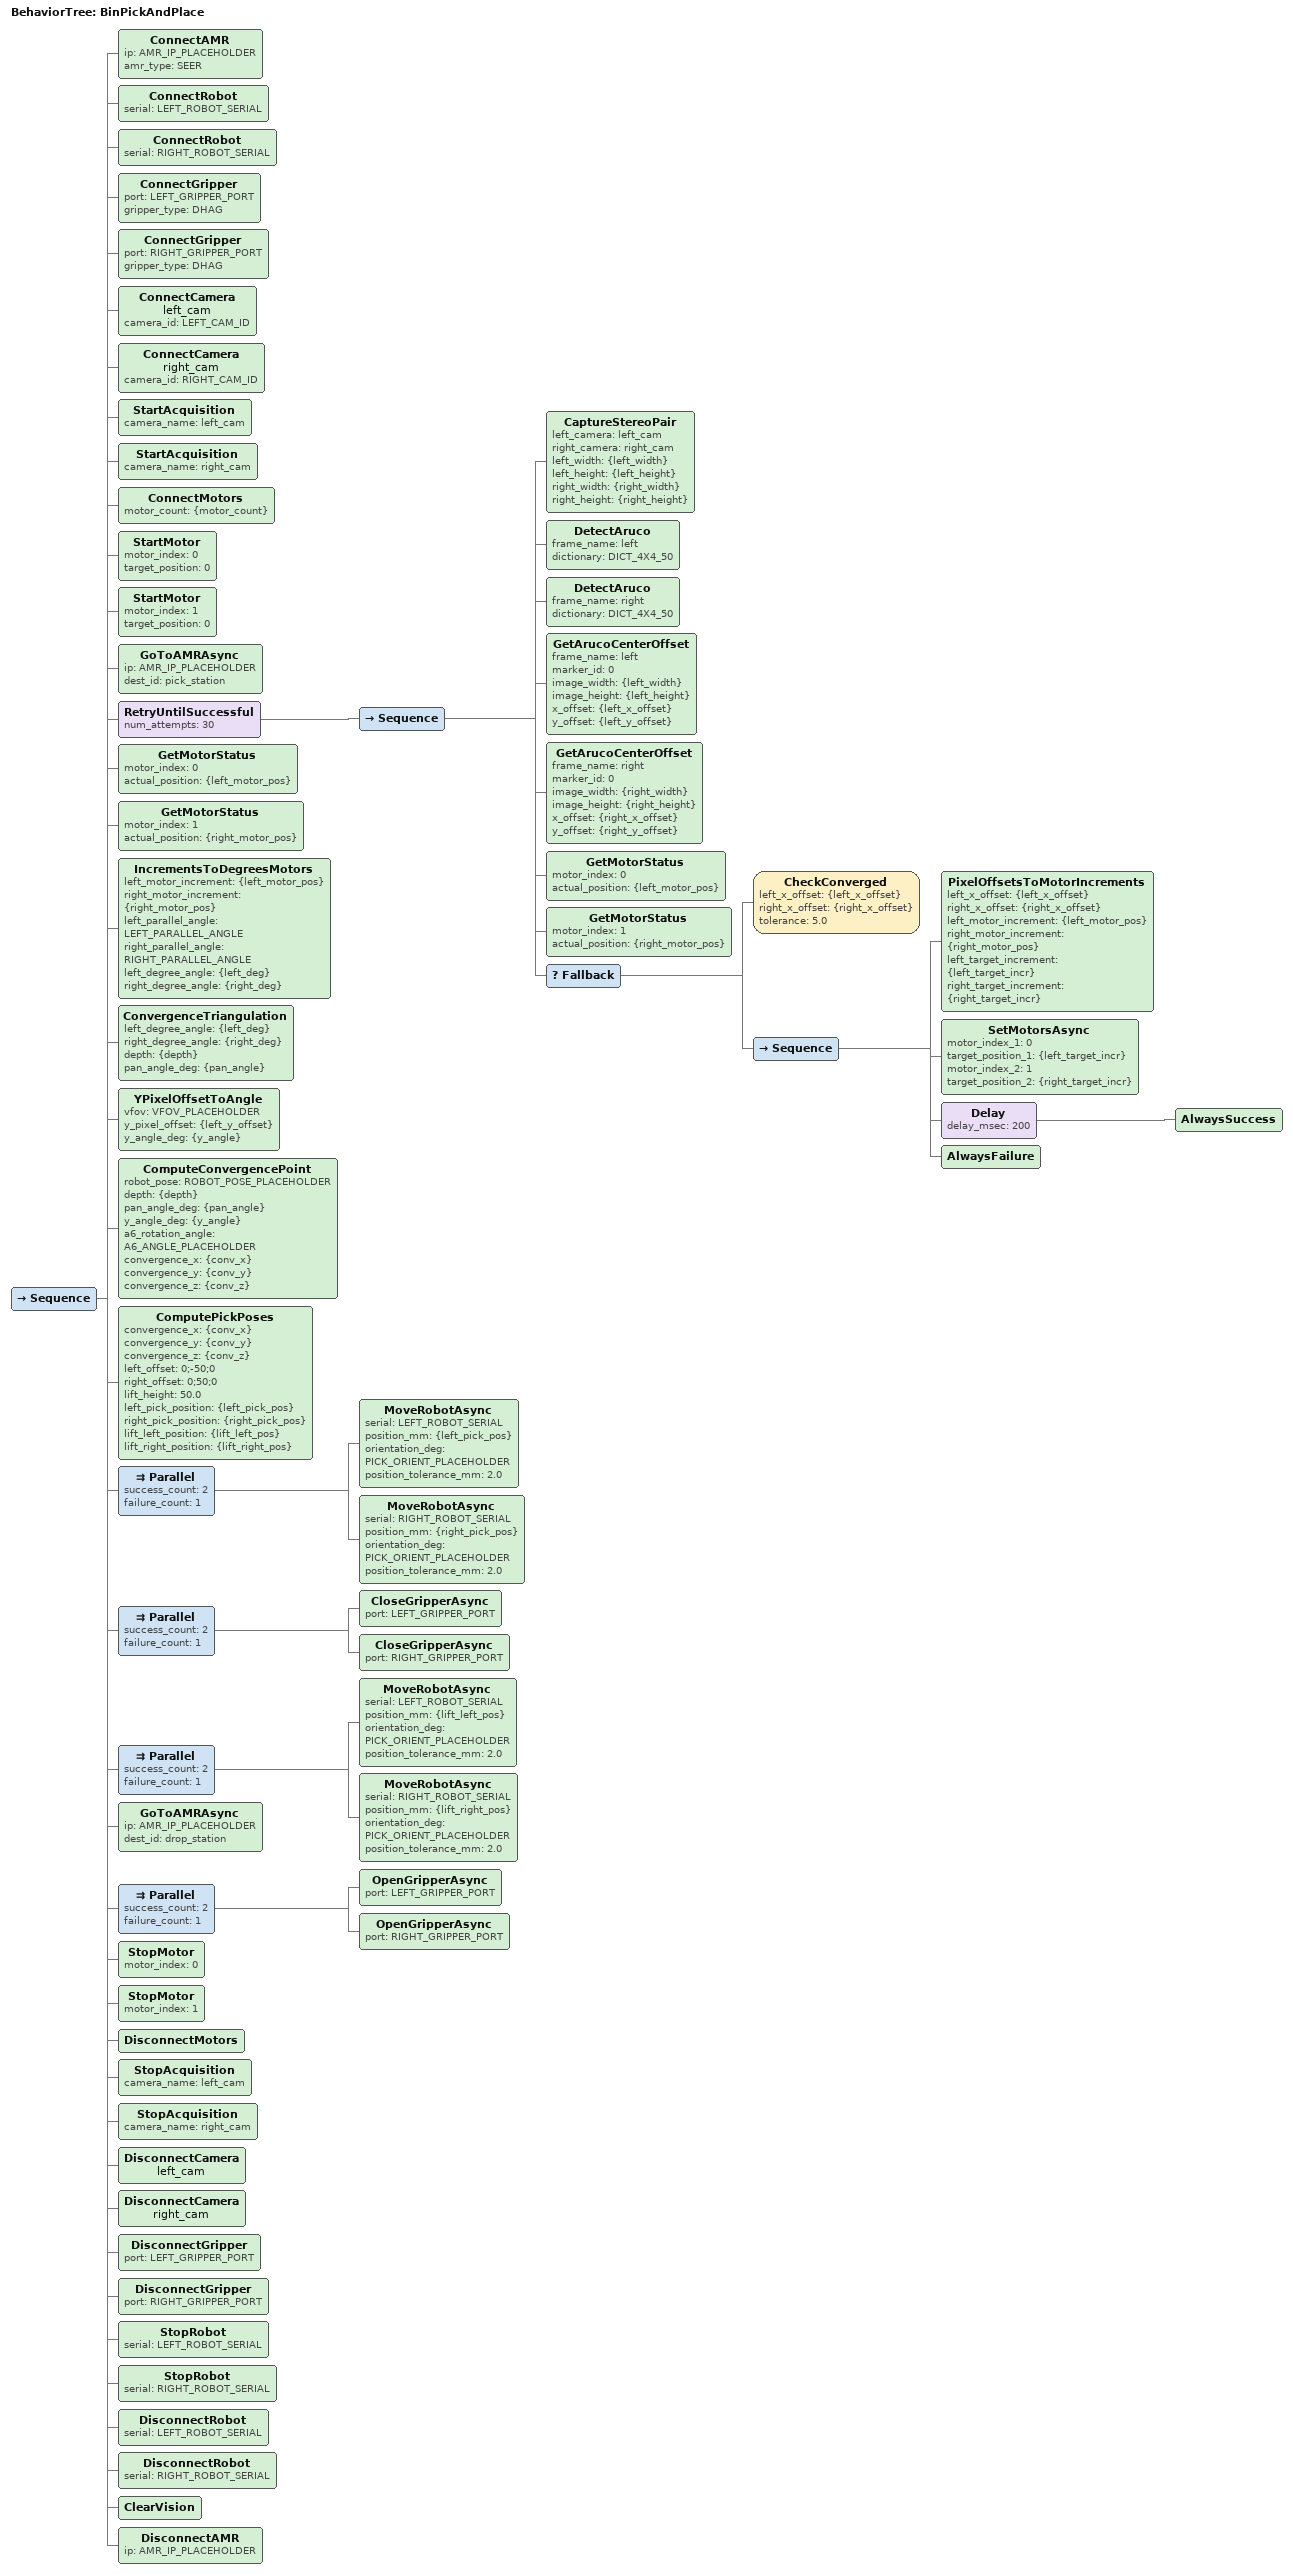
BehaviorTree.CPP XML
<?xml version="1.0" encoding="UTF-8"?>
<root BTCPP_format="4">

  <BehaviorTree ID="BinPickAndPlace">
    <Sequence>

      <!-- Phase 1: Hardware Setup                                          -->

      <!-- AMR -->
      <ConnectAMR ip="AMR_IP_PLACEHOLDER" amr_type="SEER"/>

      <!-- Two Flexiv robots -->
      <ConnectRobot serial="LEFT_ROBOT_SERIAL"/>
      <ConnectRobot serial="RIGHT_ROBOT_SERIAL"/>

      <!-- Two grippers -->
      <ConnectGripper port="LEFT_GRIPPER_PORT" gripper_type="DHAG"/>
      <ConnectGripper port="RIGHT_GRIPPER_PORT" gripper_type="DHAG"/>

      <!-- Stereo cameras -->
      <ConnectCamera name="left_cam" camera_id="LEFT_CAM_ID"/>
      <ConnectCamera name="right_cam" camera_id="RIGHT_CAM_ID"/>
      <StartAcquisition camera_name="left_cam"/>
      <StartAcquisition camera_name="right_cam"/>

      <!-- Convergence motors -->
      <ConnectMotors motor_count="{motor_count}"/>
      <StartMotor motor_index="0" target_position="0"/>
      <StartMotor motor_index="1" target_position="0"/>

      <!-- Phase 2: AMR navigates to pick station                           -->

      <GoToAMRAsync ip="AMR_IP_PLACEHOLDER" dest_id="pick_station"/>

      <!-- Phase 3: Iterative convergence loop                              -->
      <!--   Detect ArUco -> compute pixel offset -> move motors -> repeat  -->
      <!--   until centered in both cameras                                 -->

      <RetryUntilSuccessful num_attempts="30">
        <Sequence>

          <!-- Capture stereo frames -->
          <CaptureStereoPair left_camera="left_cam" right_camera="right_cam"
                             left_width="{left_width}" left_height="{left_height}"
                             right_width="{right_width}" right_height="{right_height}"/>

          <!-- Detect ArUco in both frames -->
          <DetectAruco frame_name="left" dictionary="DICT_4X4_50"/>
          <DetectAruco frame_name="right" dictionary="DICT_4X4_50"/>

          <!-- Compute pixel offsets from image center -->
          <GetArucoCenterOffset frame_name="left" marker_id="0"
                                image_width="{left_width}" image_height="{left_height}"
                                x_offset="{left_x_offset}" y_offset="{left_y_offset}"/>

          <GetArucoCenterOffset frame_name="right" marker_id="0"
                                image_width="{right_width}" image_height="{right_height}"
                                x_offset="{right_x_offset}" y_offset="{right_y_offset}"/>

          <!-- Read current motor positions -->
          <GetMotorStatus motor_index="0" actual_position="{left_motor_pos}"/>
          <GetMotorStatus motor_index="1" actual_position="{right_motor_pos}"/>

          <!-- Check convergence or move motors -->
          <Fallback>
            <!-- If converged, Fallback succeeds -> Sequence succeeds -> loop stops -->
            <CheckConverged left_x_offset="{left_x_offset}"
                            right_x_offset="{right_x_offset}"
                            tolerance="5.0"/>

            <!-- Not converged: compute new motor targets, move, force retry -->
            <Sequence>
              <PixelOffsetsToMotorIncrements
                  left_x_offset="{left_x_offset}"
                  right_x_offset="{right_x_offset}"
                  left_motor_increment="{left_motor_pos}"
                  right_motor_increment="{right_motor_pos}"
                  left_target_increment="{left_target_incr}"
                  right_target_increment="{right_target_incr}"/>

              <SetMotorsAsync motor_index_1="0"
                              target_position_1="{left_target_incr}"
                              motor_index_2="1"
                              target_position_2="{right_target_incr}"/>

              <!-- Settle time for motors -->

              <Delay delay_msec="200">
                <AlwaysSuccess/>
              </Delay>
              <!-- TODO: make a check if motor has reached target after the delay with tolerance-->
              <!-- Force FAILURE so RetryUntilSuccessful retries -->
              <AlwaysFailure/>
            </Sequence>
          </Fallback>

        </Sequence>
      </RetryUntilSuccessful>

      <!-- Phase 4: Compute 3D convergence point and pick poses             -->

      <!-- Read final motor positions -->
      <GetMotorStatus motor_index="0" actual_position="{left_motor_pos}"/>
      <GetMotorStatus motor_index="1" actual_position="{right_motor_pos}"/>

      <!-- Motor increments -> degree angles -->
      <IncrementsToDegreesMotors
          left_motor_increment="{left_motor_pos}"
          right_motor_increment="{right_motor_pos}"
          left_parallel_angle="LEFT_PARALLEL_ANGLE"
          right_parallel_angle="RIGHT_PARALLEL_ANGLE"
          left_degree_angle="{left_deg}"
          right_degree_angle="{right_deg}"/>

      <!-- Triangulation -> depth + pan angle -->
      <ConvergenceTriangulation
          left_degree_angle="{left_deg}"
          right_degree_angle="{right_deg}"
          depth="{depth}"
          pan_angle_deg="{pan_angle}"/>

      <!-- Y pixel offset -> vertical angle -->
      <YPixelOffsetToAngle
          vfov="VFOV_PLACEHOLDER"
          y_pixel_offset="{left_y_offset}"
          y_angle_deg="{y_angle}"/>

      <!-- Chain transforms -> 3D convergence point -->
      <ComputeConvergencePoint
          robot_pose="ROBOT_POSE_PLACEHOLDER"
          depth="{depth}"
          pan_angle_deg="{pan_angle}"
          y_angle_deg="{y_angle}"
          a6_rotation_angle="A6_ANGLE_PLACEHOLDER"
          convergence_x="{conv_x}"
          convergence_y="{conv_y}"
          convergence_z="{conv_z}"/>

      <!-- Compute left/right pick positions with offsets -->
      <ComputePickPoses
          convergence_x="{conv_x}"
          convergence_y="{conv_y}"
          convergence_z="{conv_z}"
          left_offset="0;-50;0"
          right_offset="0;50;0"
          lift_height="50.0"
          left_pick_position="{left_pick_pos}"
          right_pick_position="{right_pick_pos}"
          lift_left_position="{lift_left_pos}"
          lift_right_position="{lift_right_pos}"/>

      <!-- Phase 5: Both arms move to pick position (parallel)              -->

      <Parallel success_count="2" failure_count="1">
        <MoveRobotAsync serial="LEFT_ROBOT_SERIAL"
                        position_mm="{left_pick_pos}"
                        orientation_deg="PICK_ORIENT_PLACEHOLDER"
                        position_tolerance_mm="2.0"/>
        <MoveRobotAsync serial="RIGHT_ROBOT_SERIAL"
                        position_mm="{right_pick_pos}"
                        orientation_deg="PICK_ORIENT_PLACEHOLDER"
                        position_tolerance_mm="2.0"/>
      </Parallel>

      <!-- Phase 6: Close both grippers (parallel) + settle                 -->

      <Parallel success_count="2" failure_count="1">
        <CloseGripperAsync port="LEFT_GRIPPER_PORT"/>
        <CloseGripperAsync port="RIGHT_GRIPPER_PORT"/>
      </Parallel>

      <!-- Phase 7: Lift both arms (parallel)                               -->

      <Parallel success_count="2" failure_count="1">
        <!-- Left arm lift -->
        <MoveRobotAsync serial="LEFT_ROBOT_SERIAL"
                        position_mm="{lift_left_pos}"
                        orientation_deg="PICK_ORIENT_PLACEHOLDER"
                        position_tolerance_mm="2.0"/>
        <!-- Right arm lift -->
        <MoveRobotAsync serial="RIGHT_ROBOT_SERIAL"
                        position_mm="{lift_right_pos}"
                        orientation_deg="PICK_ORIENT_PLACEHOLDER"
                        position_tolerance_mm="2.0"/>
      </Parallel>

      <!-- Phase 8: AMR moves to drop station                               -->

      <GoToAMRAsync ip="AMR_IP_PLACEHOLDER" dest_id="drop_station"/>

      <!-- Phase 9: Drop the bin (open both grippers)                       -->

      <Parallel success_count="2" failure_count="1">
        <OpenGripperAsync port="LEFT_GRIPPER_PORT"/>
        <OpenGripperAsync port="RIGHT_GRIPPER_PORT"/>
      </Parallel>

      <!-- Phase 10: Cleanup                                                -->

      <StopMotor motor_index="0"/>
      <StopMotor motor_index="1"/>
      <DisconnectMotors/>

      <StopAcquisition camera_name="left_cam"/>
      <StopAcquisition camera_name="right_cam"/>
      <DisconnectCamera name="left_cam"/>
      <DisconnectCamera name="right_cam"/>

      <DisconnectGripper port="LEFT_GRIPPER_PORT"/>
      <DisconnectGripper port="RIGHT_GRIPPER_PORT"/>

      <StopRobot serial="LEFT_ROBOT_SERIAL"/>
      <StopRobot serial="RIGHT_ROBOT_SERIAL"/>
      <DisconnectRobot serial="LEFT_ROBOT_SERIAL"/>
      <DisconnectRobot serial="RIGHT_ROBOT_SERIAL"/>

      <ClearVision/>
      <DisconnectAMR ip="AMR_IP_PLACEHOLDER"/>

    </Sequence>
  </BehaviorTree>

</root>
